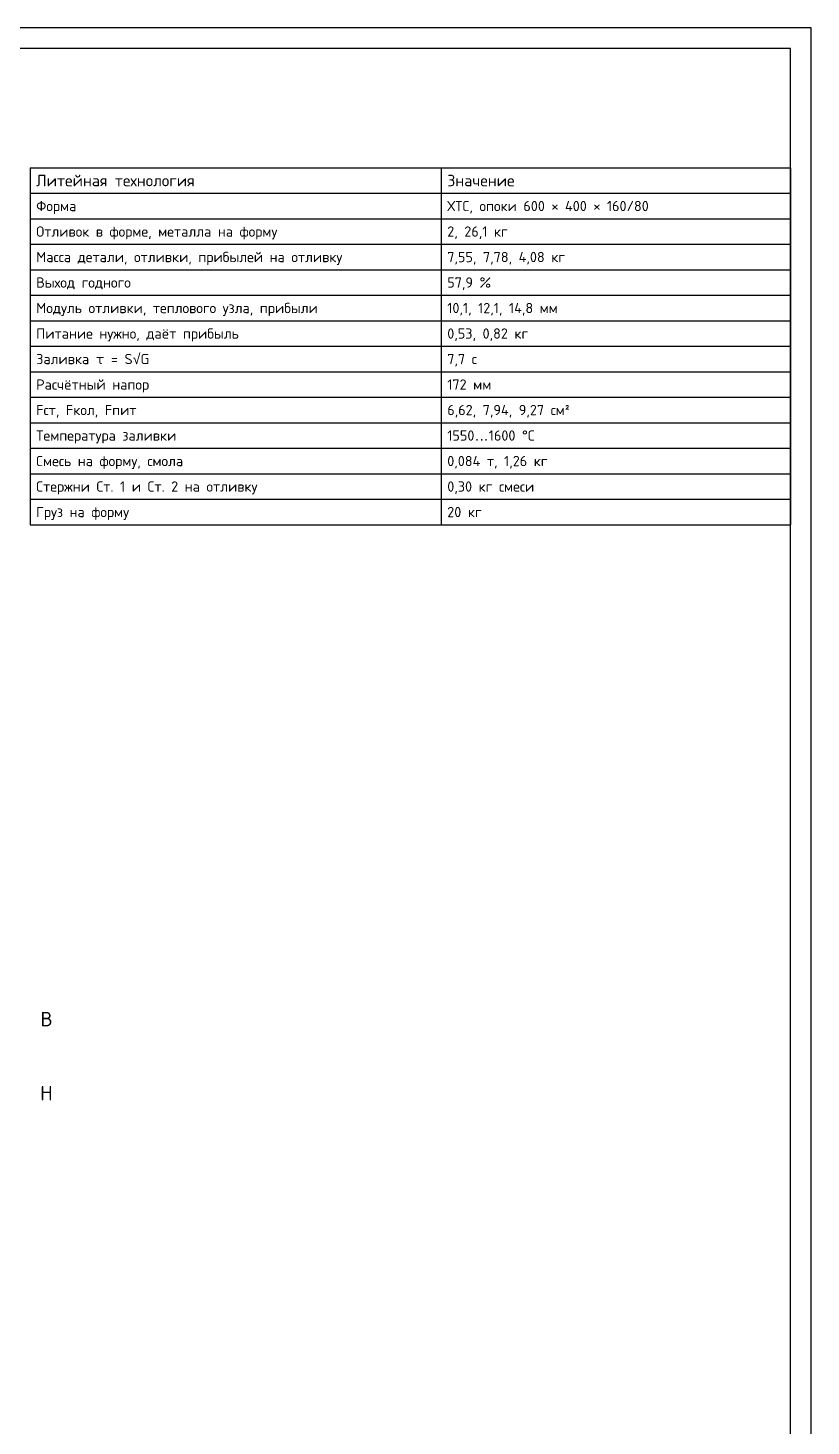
# Model space of a CAD drawing. Header units: millimetres. Extents: x 0 to 841, y 0 to 594.
# Drawn here: x 650.5 to 841, y 254.1 to 594 of the extents above; entities that cross this region are included whole.
import ezdxf
from ezdxf.enums import TextEntityAlignment as Align

# ---------------------------------------------------------------- set-up
doc = ezdxf.new("R2010")
doc.units = ezdxf.units.MM
doc.header["$LTSCALE"] = 0.35
doc.layers.add('00_РАМКА', color=7, linetype='Continuous')
doc.layers.add('08_ТЕКСТ', color=7, linetype='Continuous')
doc.styles.add('ГОСТ', font='isocpeur.ttf')

msp = doc.modelspace()

# ---------------------------------------------------------------- linework, layer by layer
at = {"layer": '00_РАМКА'}
for p, q in [((651, 560), (836, 560)), ((651, 560), (651, 473.2)), ((751, 560), (751, 473.2)), ((836, 560), (836, 473.2)), ((651, 553.8), (836, 553.8)), ((651, 547.6), (836, 547.6)), ((651, 541.4), (836, 541.4)), ((651, 535.2), (836, 535.2)), ((651, 529), (836, 529)), ((651, 522.8), (836, 522.8)), ((651, 516.6), (836, 516.6)), ((651, 510.4), (836, 510.4)), ((651, 504.2), (836, 504.2)), ((651, 498), (836, 498)), ((651, 491.8), (836, 491.8)), ((651, 485.6), (836, 485.6)), ((651, 479.4), (836, 479.4)), ((651, 473.2), (836, 473.2))]:
    msp.add_line(p, q, dxfattribs=at)
for points in [[(0, 0), (841, 0), (841, 594), (0, 594)], [(20, 5), (836, 5), (836, 589), (20, 589)]]:
    msp.add_lwpolyline(points, close=True, dxfattribs=at)

# ---------------------------------------------------------------- texts
at = {"layer": '08_ТЕКСТ', "style": 'ГОСТ'}
for s, height, p in [('Литейная технология', 2.8, (652.5, 556.9)), ('Значение', 2.8, (752.5, 556.9)), ('Форма', 2.5, (652.5, 550.7)), ('ХТС, опоки 600 × 400 × 160/80', 2.5, (752.5, 550.7)), ('Отливок в форме, металла на форму', 2.5, (652.5, 544.5)), ('2, 26,1 кг', 2.5, (752.5, 544.5)), ('Масса детали, отливки, прибылей на отливку', 2.5, (652.5, 538.3)), ('7,55, 7,78, 4,08 кг', 2.5, (752.5, 538.3)), ('Выход годного', 2.5, (652.5, 532.1)), ('57,9 %', 2.5, (752.5, 532.1)), ('Модуль отливки, теплового узла, прибыли', 2.5, (652.5, 525.9)), ('10,1, 12,1, 14,8 мм', 2.5, (752.5, 525.9)), ('Питание нужно, даёт прибыль', 2.5, (652.5, 519.7)), ('0,53, 0,82 кг', 2.5, (752.5, 519.7)), ('Заливка τ = S√G', 2.5, (652.5, 513.5)), ('7,7 с', 2.5, (752.5, 513.5)), ('Расчётный напор', 2.5, (652.5, 507.3)), ('172 мм', 2.5, (752.5, 507.3)), ('Fст, Fкол, Fпит', 2.5, (652.5, 501.1)), ('6,62, 7,94, 9,27 см²', 2.5, (752.5, 501.1)), ('Температура заливки', 2.5, (652.5, 494.9)), ('1550…1600 °С', 2.5, (752.5, 494.9)), ('Смесь на форму, смола', 2.5, (652.5, 488.7)), ('0,084 т, 1,26 кг', 2.5, (752.5, 488.7)), ('Стержни Ст. 1 и Ст. 2 на отливку', 2.5, (652.5, 482.5)), ('0,30 кг смеси', 2.5, (752.5, 482.5)), ('Груз на форму', 2.5, (652.5, 476.3)), ('20 кг', 2.5, (752.5, 476.3))]:
    msp.add_text(s, height=height, dxfattribs=at).set_placement(p, align=Align.MIDDLE_LEFT)
for s, p in [('В', (655, 353)), ('Н', (655, 335))]:
    msp.add_text(s, height=3.5, dxfattribs=at).set_placement(p, align=Align.MIDDLE_CENTER)

doc.saveas('drawing.dxf')
